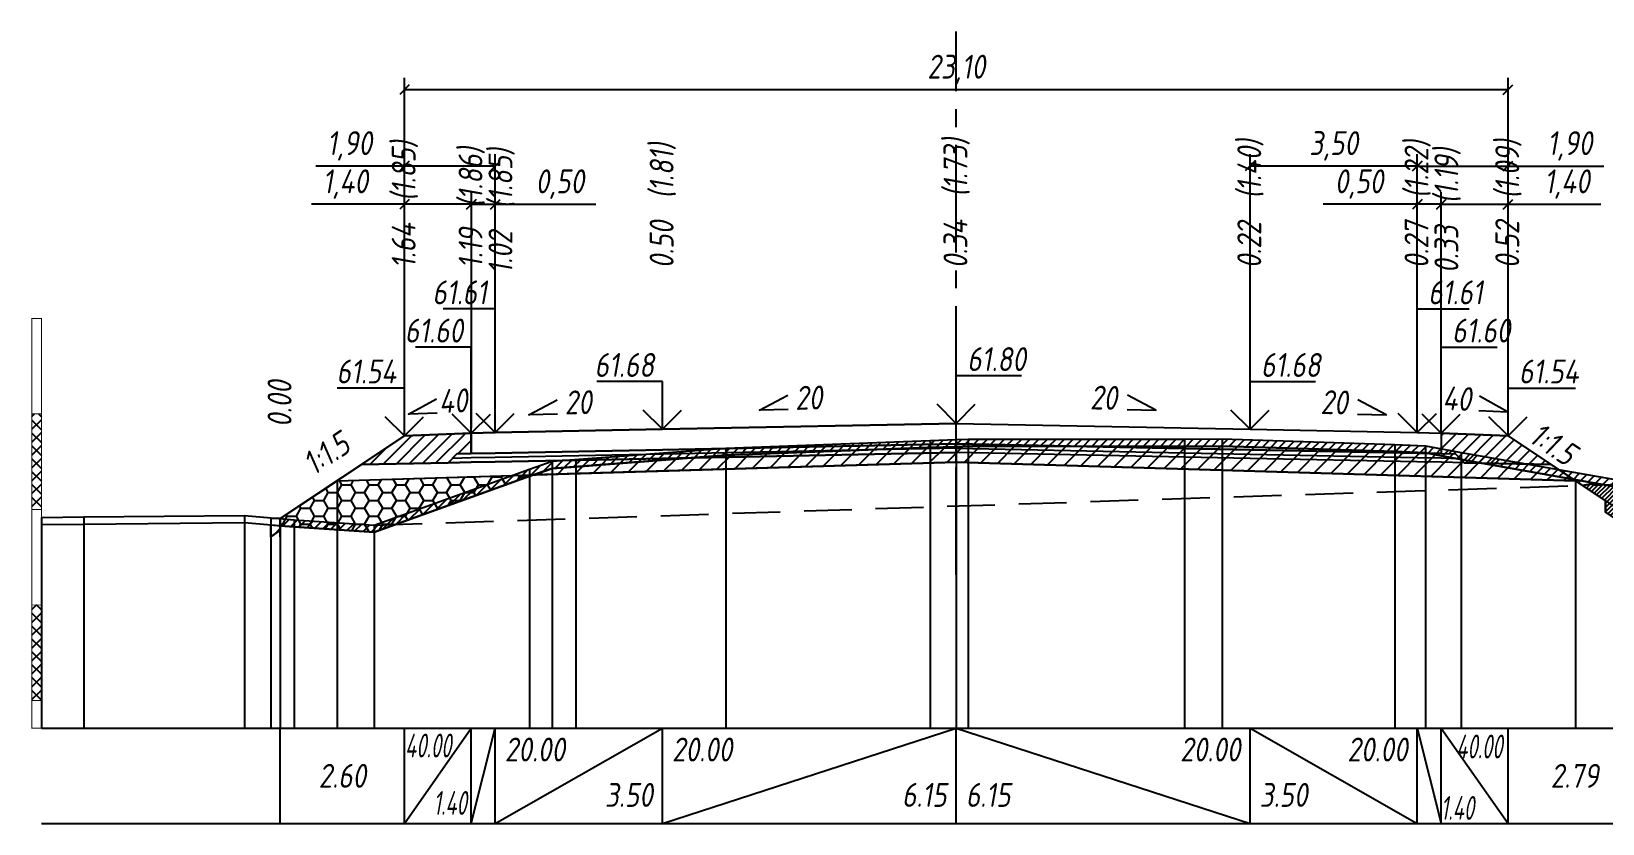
# Model space of a CAD drawing. Extents: x -717 to 1451, y -133302 to 233.
# Drawn here: x 78.9 to 243.4, y -2426 to -2343.1 of the extents above; entities that cross this region are included whole.
import ezdxf
from ezdxf.enums import TextEntityAlignment as Align

# ---------------------------------------------------------------- set-up
doc = ezdxf.new("R2010")
doc.units = 0
doc.linetypes.add('осевая2', pattern=[1.125, 0.75, -0.125, 0.125, -0.125])
doc.linetypes.add('штриховая', pattern=[0.75, 0.5, -0.25])
for name, color, linetype in [('Интерполированный поперечник', 2, 'Continuous'), ('Код_514', 1, 'Continuous'), ('Контур_0', 7, 'Continuous'), ('Контур_2521', 7, 'Continuous'), ('Контур_2564', 7, 'Continuous'), ('Контур_2660', 7, 'Continuous'), ('Контур_2665', 7, 'Continuous'), ('Контур_400', 7, 'Continuous'), ('Контур_508', 7, 'Continuous'), ('Контур_512', 7, 'Continuous'), ('Контур_513', 7, 'Continuous'), ('Контур_818', 7, 'Continuous'), ('Красный поперечник', 1, 'Continuous'), ('Линейка абсолютных высот', 7, 'Continuous'), ('Объём_2501', 7, 'Continuous'), ('Объём_2564', 7, 'Continuous'), ('Объём_2650', 7, 'Continuous'), ('Объём_2660', 7, 'Continuous'), ('Объём_2661', 7, 'Continuous'), ('Объём_2663', 7, 'Continuous'), ('Объём_2665', 7, 'Continuous'), ('Объём_2666', 7, 'Continuous'), ('Ось', 1, 'осевая2'), ('Откосы', 7, 'Continuous'), ('Отметки покрытия', 7, 'Continuous'), ('Рабочие отметки', 7, 'Continuous'), ('Рабочие отметки доп.', 7, 'Continuous'), ('Таблица', 7, 'Continuous'), ('Уклоны проезжей части', 7, 'Continuous'), ('Черный поперечник', 3, 'Continuous')]:
    doc.layers.add(name, color=color, linetype=linetype)
for name, color, linetype, true_color in [('Контур_2540', 2, 'Continuous', 0xffff00), ('Контур_2560', 2, 'Continuous', 0xffff00), ('Контур_2561', 7, 'Continuous', 0xff8040), ('Контур_2562', 3, 'Continuous', 0x00ff00), ('Контур_2563', 7, 'Continuous', 0xff8000), ('Контур_2570', 7, 'Continuous', 0x80ff00), ('Контур_2583', 3, 'Continuous', 0x00ff00), ('Контур_2736', 4, 'Continuous', 0x00ffff), ('Контур_2737', 4, 'Continuous', 0x00ffff), ('Контур_2738', 4, 'Continuous', 0x00ffff), ('Контур_2739', 4, 'Continuous', 0x00ffff), ('Контур_2741', 4, 'Continuous', 0x00ffff), ('Контур_2742', 4, 'Continuous', 0x00ffff), ('Контур_2743', 4, 'Continuous', 0x00ffff), ('Контур_2744', 7, 'Continuous', 0xa4ffff), ('Контур_2745', 7, 'Continuous', 0xa4ffff), ('Контур_2747', 4, 'Continuous', 0x00ffff), ('Контур_2748', 4, 'Continuous', 0x00ffff), ('Контур_2749', 4, 'Continuous', 0x00ffff), ('Контур_2750', 4, 'Continuous', 0x00ffff), ('Контур_2751', 4, 'Continuous', 0x00ffff), ('Контур_2752', 4, 'Continuous', 0x00ffff), ('Контур_402', 7, 'Continuous', 0xff6464), ('Контур_703', 4, 'Continuous', 0x00ffff), ('Контур_705', 4, 'Continuous', 0x00ffff), ('Контур_707', 4, 'Continuous', 0x00ffff), ('Контур_720', 131, 'Continuous', 0xaaffff), ('Объём_2500', 7, 'Continuous', 0xc0c0c0), ('Объём_2520', 7, 'Continuous', 0x80ffff), ('Объём_2540', 2, 'Continuous', 0xffff00), ('Объём_2560', 2, 'Continuous', 0xffff00), ('Объём_2561', 7, 'Continuous', 0xff8040), ('Объём_2562', 3, 'Continuous', 0x00ff00), ('Объём_2563', 7, 'Continuous', 0xff8000), ('Объём_2570', 7, 'Continuous', 0x80ff00), ('Объём_2580', 3, 'Continuous', 0x00ff00), ('Объём_2583', 3, 'Continuous', 0x00ff00), ('Объём_2593', 3, 'Continuous', 0x00ff00), ('Объём_2597', 3, 'Continuous', 0x00ff00), ('Объём_2600', 7, 'Continuous', 0x808000), ('Объём_2620', 2, 'Continuous', 0xffff00)]:
    doc.layers.add(name, color=color, linetype=linetype, true_color=true_color)
doc.styles.get("Standard").update_dxf_attribs({"font": 'txt', "height": 2.5})
doc.styles.add('М', font='romand.shx', dxfattribs={"width": 0.8, "oblique": 10, "height": 2.5})
doc.dimstyles.new('ISO-25', dxfattribs={"dimtxt": 2.5, "dimasz": 2.5, "dimexe": 1.25, "dimexo": 0.625, "dimtad": 1, "dimtxsty": 'Standard', "dimcen": 2.5, "dimadec": 0, "dimazin": 0, "dimtfac": 1, "dimtmove": 0, "dimatfit": 3, "dimfxl": 1, "dimarcsym": 0})

# ---------------------------------------------------------------- blocks, each defined once
blk = doc.blocks.new('_Oblique')
at = {"color": 0, "linetype": 'ByBlock', "lineweight": -2}
blk.add_line((-0.5, -0.5), (0.5, 0.5), dxfattribs=at)
blk = doc.blocks.new('*D48')
at = {"color": 0, "lineweight": -2, "transparency": 16777216}
for p, q in [((226.49, -2384.57), (226.49, -2359.93)), ((226.49, -2361.18), (233.49, -2361.18)), ((233.49, -2384.85), (233.49, -2359.93)), ((233.49, -2361.18), (243.21, -2361.18))]:
    blk.add_line(p, q, dxfattribs=at)
at = {"layer": 'Defpoints', "color": 0, "transparency": 16777216}
for p in [(233.49, -2361.18), (226.49, -2385.19), (233.49, -2385.47)]:
    blk.add_point(p, dxfattribs=at)
at = {"color": 0, "lineweight": -2, "transparency": 16777216, "rotation": 180}
blk.add_blockref('_Oblique', (226.49, -2361.18), dxfattribs=at)
at = {"color": 0, "lineweight": -2, "transparency": 16777216}
blk.add_blockref('_Oblique', (233.49, -2361.18), dxfattribs=at)
at = {"color": 0, "transparency": 16777216, "insert": (239.67, -2359.07), "char_height": 2.5, "width": 8.75, "attachment_point": 5, "style": 'М'}
blk.add_mtext('1,40', dxfattribs=at)
blk = doc.blocks.new('*D49')
at = {"color": 0, "lineweight": -2, "transparency": 16777216}
for p, q in [((117.99, -2361.18), (108.27, -2361.18)), ((117.99, -2384.85), (117.99, -2359.93)), ((124.99, -2361.18), (117.99, -2361.18)), ((124.99, -2384.57), (124.99, -2359.93))]:
    blk.add_line(p, q, dxfattribs=at)
at = {"layer": 'Defpoints', "color": 0, "transparency": 16777216}
for p in [(124.99, -2361.18), (117.99, -2385.47), (124.99, -2385.19)]:
    blk.add_point(p, dxfattribs=at)
at = {"color": 0, "lineweight": -2, "transparency": 16777216, "rotation": 180}
blk.add_blockref('_Oblique', (117.99, -2361.18), dxfattribs=at)
at = {"color": 0, "lineweight": -2, "transparency": 16777216}
blk.add_blockref('_Oblique', (124.99, -2361.18), dxfattribs=at)
at = {"color": 0, "transparency": 16777216, "insert": (111.81, -2359.07), "char_height": 2.5, "width": 8.75, "attachment_point": 5, "style": 'М'}
blk.add_mtext('1,40', dxfattribs=at)
blk = doc.blocks.new('*D50')
at = {"color": 0, "lineweight": -2, "transparency": 16777216}
for p, q in [((223.99, -2361.18), (214.14, -2361.18)), ((223.99, -2384.52), (223.99, -2359.93)), ((226.49, -2361.18), (223.99, -2361.18)), ((226.49, -2384.57), (226.49, -2359.93))]:
    blk.add_line(p, q, dxfattribs=at)
at = {"layer": 'Defpoints', "color": 0, "transparency": 16777216}
for p in [(226.49, -2361.18), (223.99, -2385.14), (226.49, -2385.19)]:
    blk.add_point(p, dxfattribs=at)
at = {"color": 0, "lineweight": -2, "transparency": 16777216, "rotation": 180}
blk.add_blockref('_Oblique', (223.99, -2361.18), dxfattribs=at)
at = {"color": 0, "lineweight": -2, "transparency": 16777216}
blk.add_blockref('_Oblique', (226.49, -2361.18), dxfattribs=at)
at = {"color": 0, "transparency": 16777216, "insert": (217.9, -2359.07), "char_height": 2.5, "width": 9.1667, "attachment_point": 5, "style": 'М'}
blk.add_mtext('0,50', dxfattribs=at)
blk = doc.blocks.new('*D51')
at = {"color": 0, "lineweight": -2, "transparency": 16777216}
for p, q in [((124.99, -2384.57), (124.99, -2359.93)), ((124.99, -2361.18), (127.49, -2361.18)), ((127.49, -2384.52), (127.49, -2359.93)), ((127.49, -2361.18), (138.02, -2361.18))]:
    blk.add_line(p, q, dxfattribs=at)
at = {"layer": 'Defpoints', "color": 0, "transparency": 16777216}
for p in [(127.49, -2361.18), (124.99, -2385.19), (127.49, -2385.14)]:
    blk.add_point(p, dxfattribs=at)
at = {"color": 0, "lineweight": -2, "transparency": 16777216, "rotation": 180}
blk.add_blockref('_Oblique', (124.99, -2361.18), dxfattribs=at)
at = {"color": 0, "lineweight": -2, "transparency": 16777216}
blk.add_blockref('_Oblique', (127.49, -2361.18), dxfattribs=at)
at = {"color": 0, "transparency": 16777216, "insert": (134.26, -2359.07), "char_height": 2.5, "width": 9.1667, "attachment_point": 5, "style": 'М'}
blk.add_mtext('0,50', dxfattribs=at)
blk = doc.blocks.new('*D52')
at = {"color": 0, "lineweight": -2, "transparency": 16777216}
for p, q in [((206.49, -2384.17), (206.49, -2355.93)), ((223.99, -2384.52), (223.99, -2355.93)), ((223.99, -2357.18), (206.49, -2357.18))]:
    blk.add_line(p, q, dxfattribs=at)
at = {"layer": 'Defpoints', "color": 0, "transparency": 16777216}
for p in [(206.49, -2357.18), (206.49, -2384.79), (223.99, -2385.14)]:
    blk.add_point(p, dxfattribs=at)
at = {"color": 0, "lineweight": -2, "transparency": 16777216, "rotation": 180}
blk.add_blockref('_Oblique', (206.49, -2357.18), dxfattribs=at)
at = {"color": 0, "lineweight": -2, "transparency": 16777216}
blk.add_blockref('_Oblique', (223.99, -2357.18), dxfattribs=at)
at = {"color": 0, "transparency": 16777216, "insert": (215.24, -2355.07), "char_height": 2.5, "width": 9.5833, "attachment_point": 5, "style": 'М'}
blk.add_mtext('3,50', dxfattribs=at)
blk = doc.blocks.new('*D53')
at = {"color": 0, "lineweight": -2, "transparency": 16777216}
for p, q in [((223.99, -2384.52), (223.99, -2355.93)), ((233.49, -2384.85), (233.49, -2355.93)), ((223.99, -2357.18), (233.49, -2357.18)), ((233.49, -2357.18), (243.5, -2357.18))]:
    blk.add_line(p, q, dxfattribs=at)
at = {"layer": 'Defpoints', "color": 0, "transparency": 16777216}
for p in [(223.99, -2357.18), (223.99, -2385.14), (233.49, -2385.47)]:
    blk.add_point(p, dxfattribs=at)
at = {"color": 0, "lineweight": -2, "transparency": 16777216, "rotation": 180}
blk.add_blockref('_Oblique', (223.99, -2357.18), dxfattribs=at)
at = {"color": 0, "lineweight": -2, "transparency": 16777216}
blk.add_blockref('_Oblique', (233.49, -2357.18), dxfattribs=at)
at = {"color": 0, "transparency": 16777216, "insert": (239.96, -2355.07), "char_height": 2.5, "width": 8.75, "attachment_point": 5, "style": 'М'}
blk.add_mtext('1,90', dxfattribs=at)
blk = doc.blocks.new('*D54')
at = {"color": 0, "lineweight": -2, "transparency": 16777216}
for p, q in [((117.99, -2384.85), (117.99, -2355.93)), ((127.49, -2384.52), (127.49, -2355.93)), ((117.99, -2357.18), (108.71, -2357.18)), ((127.49, -2357.18), (117.99, -2357.18))]:
    blk.add_line(p, q, dxfattribs=at)
at = {"layer": 'Defpoints', "color": 0, "transparency": 16777216}
for p in [(127.49, -2357.18), (117.99, -2385.47), (127.49, -2385.14)]:
    blk.add_point(p, dxfattribs=at)
at = {"color": 0, "lineweight": -2, "transparency": 16777216, "rotation": 180}
blk.add_blockref('_Oblique', (117.99, -2357.18), dxfattribs=at)
at = {"color": 0, "lineweight": -2, "transparency": 16777216}
blk.add_blockref('_Oblique', (127.49, -2357.18), dxfattribs=at)
at = {"color": 0, "transparency": 16777216, "insert": (112.25, -2355.07), "char_height": 2.5, "width": 8.75, "attachment_point": 5, "style": 'М'}
blk.add_mtext('1,90', dxfattribs=at)
blk = doc.blocks.new('*D55')
at = {"color": 0, "lineweight": -2, "transparency": 16777216}
for p, q in [((117.99, -2384.85), (117.99, -2347.93)), ((233.49, -2384.85), (233.49, -2347.93)), ((117.99, -2349.18), (233.49, -2349.18))]:
    blk.add_line(p, q, dxfattribs=at)
at = {"layer": 'Defpoints', "color": 0, "transparency": 16777216}
for p in [(233.49, -2349.18), (117.99, -2385.47), (233.49, -2385.47)]:
    blk.add_point(p, dxfattribs=at)
at = {"color": 0, "lineweight": -2, "transparency": 16777216, "rotation": 180}
blk.add_blockref('_Oblique', (117.99, -2349.18), dxfattribs=at)
at = {"color": 0, "lineweight": -2, "transparency": 16777216}
blk.add_blockref('_Oblique', (233.49, -2349.18), dxfattribs=at)
at = {"color": 0, "transparency": 16777216, "insert": (175.74, -2347.07), "char_height": 2.5, "width": 11.25, "attachment_point": 5, "style": 'М'}
blk.add_mtext('23,10', dxfattribs=at)

msp = doc.modelspace()

# ---------------------------------------------------------------- hatches: boundary and pattern name
at = {"layer": 'Линейка абсолютных высот'}
h = msp.add_hatch(dxfattribs=at)
h.set_pattern_fill('ANSI37', scale=0.3, style=0)
h.paths.add_polyline_path([(80, -2393.121), (80, -2383.121), (79, -2383.121), (79, -2393.121)])
h = msp.add_hatch(dxfattribs=at)
h.set_pattern_fill('ANSI37', scale=0.3, style=0)
h.paths.add_polyline_path([(80, -2413.121), (80, -2403.121), (79, -2403.121), (79, -2413.121)])
at = {"layer": 'Объём_2563'}
h = msp.add_hatch(dxfattribs=at)
h.set_pattern_fill('ANSI31', color=256, scale=0.3)
h.paths.add_polyline_path([(123.485, -2387.312), (124.985, -2387.282), (124.985, -2385.132), (117.985, -2385.412), (113.485, -2388.412), (122.567, -2388.231)])
h = msp.add_hatch(dxfattribs=at)
h.set_pattern_fill('ANSI31', color=256, scale=0.3)
h.paths.add_polyline_path([(227.985, -2387.312), (228.904, -2388.231), (237.985, -2388.412), (233.485, -2385.412), (226.485, -2385.132), (226.485, -2387.282)])
at = {"layer": 'Объём_2570'}
h = msp.add_hatch(dxfattribs=at)
h.set_pattern_fill('ANSI31', color=256, scale=0.2)
h.paths.add_polyline_path([(175.735, -2386.553), (172.993, -2386.65), (151.639, -2387.455), (133.454, -2388.826), (131.086, -2389.645), (114.83, -2395.507), (106.449, -2394.943), (105, -2394.819), (105, -2394.069), (106.449, -2394.193), (114.83, -2394.757), (131.086, -2388.895), (133.454, -2388.076), (151.639, -2386.705), (172.993, -2385.9), (175.735, -2385.803)])
h = msp.add_hatch(dxfattribs=at)
h.set_pattern_fill('ANSI31', color=256, scale=0.2)
h.paths.add_polyline_path([(259.925, -2388.473), (247.114, -2391.164), (228.581, -2387.9), (224.837, -2387.199), (221.63, -2387.073), (203.568, -2386.482), (199.625, -2386.521), (176.986, -2386.509), (175.735, -2386.553), (175.735, -2385.803), (176.986, -2385.759), (199.625, -2385.771), (203.568, -2385.732), (221.63, -2386.323), (224.837, -2386.449), (228.581, -2387.15), (247.114, -2390.414), (259.925, -2387.723)])
at = {"layer": 'Объём_2600'}
h = msp.add_hatch(dxfattribs=at)
h.set_pattern_fill('ANSI31', color=6, scale=0.4)
h.paths.add_polyline_path([(175.735, -2388.167), (131.524, -2389.494), (133.454, -2388.826), (151.639, -2387.455), (172.993, -2386.65), (175.735, -2386.553)])
h = msp.add_hatch(dxfattribs=at)
h.set_pattern_fill('ANSI31', color=6, scale=0.4)
h.paths.add_polyline_path([(242.47, -2390.421), (241.275, -2390.606), (240.534, -2390.111), (175.735, -2388.167), (175.735, -2386.553), (176.986, -2386.509), (199.625, -2386.521), (203.568, -2386.482), (221.63, -2387.073), (224.837, -2387.199), (228.581, -2387.9), (242.697, -2390.386)])
h = msp.add_hatch(dxfattribs=at)
h.set_pattern_fill('HONEY', color=5, scale=0.3)
h.paths.add_polyline_path([(131.086, -2389.645), (114.83, -2395.507), (106.449, -2394.943), (105, -2394.819), (105, -2394.069), (110.937, -2390.111), (131.524, -2389.494)])
h = msp.add_hatch(dxfattribs=at)
h.set_pattern_fill('ANSI31', color=6, scale=0.4)
h.paths.add_polyline_path([(104, -2394.734), (105, -2394.819), (105, -2395.302), (104, -2396)])
at = {"layer": 'Объём_2620'}
h = msp.add_hatch(dxfattribs=at)
h.set_pattern_fill('ANSI31', color=2, scale=0.1)
h.paths.add_polyline_path([(249.741, -2395.714), (247.135, -2395.714), (243.688, -2393.416), (243.688, -2392.214), (241.275, -2390.606), (242.697, -2390.386), (247.114, -2391.164), (258.282, -2388.818), (253.188, -2392.214), (253.188, -2393.416)])

# ---------------------------------------------------------------- linework, layer by layer
at = {"layer": 'Интерполированный поперечник', "linetype": 'штриховая', "ltscale": 10, "flags": 128}
msp.add_lwpolyline([(114.83, -2394.757), (247.114, -2390.414)], dxfattribs=at)
at = {"layer": 'Код_514'}
for p, q in [((105, -2426), (105, -2416)), ((117.985, -2426), (117.985, -2416)), ((117.985, -2426), (124.985, -2416)), ((124.985, -2426), (124.985, -2416)), ((124.985, -2426), (127.485, -2416)), ((127.485, -2426), (127.485, -2416)), ((127.485, -2426), (144.985, -2416)), ((144.985, -2426), (144.985, -2416)), ((144.985, -2426), (175.735, -2416)), ((175.735, -2426), (175.735, -2416)), ((175.735, -2416), (206.485, -2426)), ((206.485, -2426), (206.485, -2416)), ((206.485, -2416), (223.985, -2426)), ((223.985, -2426), (223.985, -2416)), ((223.985, -2416), (226.485, -2426)), ((226.485, -2426), (226.485, -2416)), ((226.485, -2416), (233.485, -2426)), ((233.485, -2426), (233.485, -2416))]:
    msp.add_line(p, q, dxfattribs=at)
at = {"layer": 'Контур_0', "flags": 128}
for points in [[(175.735, -2384.117), (144.985, -2384.732), (127.485, -2385.082), (127.485, -2385.082), (127.485, -2385.082), (127.485, -2385.082), (127.485, -2385.082), (124.985, -2385.132), (124.985, -2387.282), (127.485, -2387.232), (127.485, -2387.232), (127.485, -2387.232), (127.485, -2387.232), (127.485, -2387.232), (127.485, -2387.232), (144.985, -2386.882), (175.735, -2386.267), (175.735, -2384.117)], [(175.735, -2384.117), (206.485, -2384.732), (223.985, -2385.082), (223.985, -2385.082), (223.985, -2385.082), (223.985, -2385.082), (223.985, -2385.082), (223.985, -2385.082), (226.485, -2385.132), (226.485, -2387.282), (223.985, -2387.232), (223.985, -2387.232), (223.985, -2387.232), (223.985, -2387.232), (223.985, -2387.232), (223.985, -2387.232), (206.485, -2386.882), (175.735, -2386.267), (175.735, -2384.117)], [(117.985, -2385.412), (105, -2394.069), (105, -2394.069), (105, -2394.069), (105, -2394.069), (105, -2394.069), (105, -2394.069), (105, -2394.069), (105, -2394.069), (105, -2394.069), (105, -2394.069), (105, -2394.069), (105, -2394.069), (105, -2394.069), (105, -2394.069), (105, -2396)], [(117.985, -2385.412), (105, -2394.069), (105, -2394.069), (105, -2394.069), (105, -2394.069), (105, -2394.069), (105, -2394.069), (105, -2394.069), (105, -2394.069), (105, -2394.069), (105, -2394.069), (105, -2394.069), (105, -2394.069), (105, -2394.069), (105, -2394.069), (105, -2396), (105, -2396), (105, -2394.069), (105, -2394.069), (105, -2394.069), (105, -2394.069), (105, -2394.069), (105, -2394.069), (105, -2394.069), (105, -2394.069), (105, -2394.069), (105, -2394.069), (105, -2394.069), (105, -2394.069), (105, -2394.069)], [(117.985, -2385.412), (117.985, -2385.412)], [(233.485, -2385.412), (233.485, -2385.412)], [(233.485, -2385.412), (241.275, -2390.606), (241.275, -2390.606), (241.275, -2390.606), (241.275, -2390.606), (241.275, -2390.606), (241.275, -2390.606), (241.275, -2390.606), (241.275, -2390.606), (241.275, -2390.606), (241.275, -2390.606), (241.275, -2390.606), (241.275, -2390.606), (241.275, -2390.606), (241.275, -2390.606), (247.438, -2394.714)], [(233.485, -2385.412), (241.275, -2390.606), (241.275, -2390.606), (241.275, -2390.606), (241.275, -2390.606), (241.275, -2390.606), (241.275, -2390.606), (241.275, -2390.606), (241.275, -2390.606), (241.275, -2390.606), (241.275, -2390.606), (241.275, -2390.606), (241.275, -2390.606), (241.275, -2390.606), (241.275, -2390.606), (247.438, -2394.714)], [(113.485, -2388.412), (122.567, -2388.231), (123.485, -2387.312), (124.985, -2387.282)], [(175.735, -2386.267), (144.985, -2386.882), (127.485, -2387.232), (127.485, -2387.232), (127.485, -2387.232), (127.485, -2387.232), (127.485, -2387.232), (127.485, -2387.232), (124.985, -2387.282), (123.485, -2387.312), (122.567, -2388.231), (124.985, -2388.182), (127.485, -2388.132), (127.485, -2388.132), (127.485, -2388.132), (127.485, -2388.132), (127.485, -2388.132), (127.485, -2388.132), (144.985, -2387.782), (175.735, -2387.167), (175.735, -2386.267)], [(175.735, -2386.267), (206.485, -2386.882), (223.985, -2387.232), (223.985, -2387.232), (223.985, -2387.232), (223.985, -2387.232), (223.985, -2387.232), (223.985, -2387.232), (226.485, -2387.282), (227.985, -2387.312), (228.904, -2388.231), (226.485, -2388.182), (223.985, -2388.132), (223.985, -2388.132), (223.985, -2388.132), (223.985, -2388.132), (223.985, -2388.132), (223.985, -2388.132), (206.485, -2387.782), (175.735, -2387.167), (175.735, -2386.267)], [(226.485, -2387.282), (227.985, -2387.312), (228.904, -2388.231), (237.985, -2388.412)]]:
    msp.add_lwpolyline(points, dxfattribs=at)
at = {"layer": 'Контур_2521', "color": 250, "flags": 128}
for points in [[(175.735, -2386.717), (144.985, -2387.332), (127.485, -2387.682), (127.485, -2387.682), (127.485, -2387.682), (127.485, -2387.682), (127.485, -2387.682), (127.485, -2387.682), (124.985, -2387.732), (123.026, -2387.772)], [(175.735, -2386.717), (206.485, -2387.332), (223.985, -2387.682), (223.985, -2387.682), (223.985, -2387.682), (223.985, -2387.682), (223.985, -2387.682), (223.985, -2387.682), (226.485, -2387.732), (228.445, -2387.772)]]:
    msp.add_lwpolyline(points, dxfattribs=at)
at = {"layer": 'Контур_2540', "flags": 128}
for points in [[(144.985, -2387.782), (127.485, -2388.132), (124.985, -2388.182), (122.567, -2388.231), (113.485, -2388.412), (110.937, -2390.111), (175.735, -2388.167), (175.735, -2387.167), (144.985, -2387.782)], [(175.735, -2388.167), (240.534, -2390.111), (237.985, -2388.412), (228.904, -2388.231), (226.485, -2388.182), (223.985, -2388.132), (206.485, -2387.782), (175.735, -2387.167), (175.735, -2388.167)]]:
    msp.add_lwpolyline(points, dxfattribs=at)
at = {"layer": 'Контур_2560', "flags": 128}
for points in [[(117.985, -2385.412), (117.985, -2385.412), (117.985, -2385.412), (124.985, -2385.132)], [(226.485, -2385.132), (233.485, -2385.412), (233.485, -2385.412), (233.485, -2385.412)]]:
    msp.add_lwpolyline(points, dxfattribs=at)
at = {"layer": 'Контур_2561', "flags": 128}
for points in [[(124.985, -2385.132), (124.985, -2385.132), (117.985, -2385.412), (117.985, -2385.412), (124.985, -2385.132)], [(226.485, -2385.132), (226.485, -2385.132), (233.485, -2385.412), (233.485, -2385.412), (226.485, -2385.132)]]:
    msp.add_lwpolyline(points, dxfattribs=at)
at = {"layer": 'Контур_2562', "flags": 128}
for points in [[(117.985, -2385.412), (117.985, -2385.412), (117.985, -2385.412), (117.985, -2385.412), (117.985, -2385.412)], [(233.485, -2385.412), (233.485, -2385.412), (233.485, -2385.412), (233.485, -2385.412), (233.485, -2385.412)]]:
    msp.add_lwpolyline(points, dxfattribs=at)
at = {"layer": 'Контур_2563', "flags": 128}
for points in [[(123.485, -2387.312), (124.985, -2387.282), (124.985, -2385.132), (117.985, -2385.412), (113.485, -2388.412), (122.567, -2388.231), (123.485, -2387.312)], [(227.985, -2387.312), (228.904, -2388.231), (237.985, -2388.412), (233.485, -2385.412), (226.485, -2385.132), (226.485, -2387.282), (227.985, -2387.312)]]:
    msp.add_lwpolyline(points, dxfattribs=at)
at = {"layer": 'Контур_2564', "flags": 128}
for points in [[(117.985, -2385.412), (124.985, -2385.132)], [(226.485, -2385.132), (233.485, -2385.412)]]:
    msp.add_lwpolyline(points, dxfattribs=at)
at = {"layer": 'Контур_2570', "flags": 128}
msp.add_lwpolyline([(80, -2394.7), (84.441, -2394.661), (101.243, -2394.497), (106.449, -2394.943), (114.83, -2395.507), (131.086, -2389.645), (133.454, -2388.826), (135.916, -2388.645), (151.639, -2387.455), (172.993, -2386.65), (175.735, -2386.553), (176.986, -2386.509), (199.625, -2386.521), (203.568, -2386.482), (221.63, -2387.073), (224.837, -2387.199), (228.581, -2387.9), (247.114, -2391.164), (271.785, -2385.982), (284.097, -2383.342), (284.925, -2383.284)], dxfattribs=at)
at = {"layer": 'Контур_2583', "flags": 128}
msp.add_lwpolyline([(104, -2396), (105, -2395.302), (105, -2394.069), (104, -2394.069), (104, -2396)], dxfattribs=at)
at = {"layer": 'Контур_2660', "flags": 128}
for points in [[(110.937, -2390.111), (175.735, -2388.167)], [(175.735, -2388.167), (240.534, -2390.111)]]:
    msp.add_lwpolyline(points, dxfattribs=at)
at = {"layer": 'Контур_2665', "flags": 128}
for points in [[(117.985, -2385.412), (117.985, -2385.412)], [(233.485, -2385.412), (233.485, -2385.412)]]:
    msp.add_lwpolyline(points, dxfattribs=at)
at = {"layer": 'Контур_2736', "flags": 128}
for points in [[(117.985, -2385.412), (105, -2394.069)], [(233.485, -2385.412), (241.275, -2390.606)], [(241.275, -2390.606), (247.438, -2394.714)]]:
    msp.add_lwpolyline(points, dxfattribs=at)
at = {"layer": 'Контур_2737', "flags": 128}
for points in [[(241.275, -2390.606), (241.275, -2390.606)], [(105, -2394.069), (105, -2394.069)]]:
    msp.add_lwpolyline(points, dxfattribs=at)
at = {"layer": 'Контур_2738', "flags": 128}
for points in [[(241.275, -2390.606), (241.275, -2390.606)], [(105, -2394.069), (105, -2394.069)]]:
    msp.add_lwpolyline(points, dxfattribs=at)
at = {"layer": 'Контур_2739', "flags": 128}
for points in [[(241.275, -2390.606), (241.275, -2390.606)], [(105, -2394.069), (105, -2394.069)]]:
    msp.add_lwpolyline(points, dxfattribs=at)
at = {"layer": 'Контур_2741', "flags": 128}
msp.add_lwpolyline([(105, -2394.069), (105, -2394.069)], dxfattribs=at)
at = {"layer": 'Контур_2742', "flags": 128}
msp.add_lwpolyline([(105, -2394.069), (105, -2394.069)], dxfattribs=at)
at = {"layer": 'Контур_2743', "flags": 128}
msp.add_lwpolyline([(105, -2394.069), (105, -2394.069)], dxfattribs=at)
at = {"layer": 'Контур_2744', "flags": 128}
msp.add_lwpolyline([(105, -2394.069), (105, -2394.069)], dxfattribs=at)
msp.add_lwpolyline([(105, -2394.069), (105, -2394.069)], dxfattribs=at)
msp.add_lwpolyline([(105, -2394.069), (105, -2394.069)], dxfattribs=at)
msp.add_lwpolyline([(105, -2394.069), (105, -2394.069)], dxfattribs=at)
msp.add_lwpolyline([(105, -2394.069), (105, -2394.069)], dxfattribs=at)
msp.add_lwpolyline([(105, -2394.069), (105, -2394.069)], dxfattribs=at)
at = {"layer": 'Контур_2745', "flags": 128}
for points in [[(241.275, -2390.606), (241.275, -2390.606)], [(241.275, -2390.606), (241.275, -2390.606)], [(241.275, -2390.606), (241.275, -2390.606)], [(241.275, -2390.606), (241.275, -2390.606)], [(241.275, -2390.606), (241.275, -2390.606)], [(241.275, -2390.606), (241.275, -2390.606)], [(105, -2394.069), (105, -2394.069)], [(105, -2394.069), (105, -2394.069)], [(105, -2394.069), (105, -2394.069)], [(105, -2394.069), (105, -2394.069)], [(105, -2394.069), (105, -2394.069)], [(105, -2394.069), (105, -2394.069)]]:
    msp.add_lwpolyline(points, dxfattribs=at)
at = {"layer": 'Контур_2747', "flags": 128}
for points in [[(241.275, -2390.606), (241.275, -2390.606)], [(105, -2394.069), (105, -2394.069)]]:
    msp.add_lwpolyline(points, dxfattribs=at)
at = {"layer": 'Контур_2748', "flags": 128}
for points in [[(241.275, -2390.606), (241.275, -2390.606)], [(105, -2394.069), (105, -2394.069)]]:
    msp.add_lwpolyline(points, dxfattribs=at)
at = {"layer": 'Контур_2749', "flags": 128}
for points in [[(241.275, -2390.606), (241.275, -2390.606)], [(105, -2394.069), (105, -2394.069)]]:
    msp.add_lwpolyline(points, dxfattribs=at)
at = {"layer": 'Контур_2750', "flags": 128}
msp.add_lwpolyline([(105, -2394.069), (105, -2394.069)], dxfattribs=at)
at = {"layer": 'Контур_2751', "flags": 128}
msp.add_lwpolyline([(105, -2394.069), (105, -2394.069)], dxfattribs=at)
at = {"layer": 'Контур_2752', "flags": 128}
msp.add_lwpolyline([(105, -2394.069), (105, -2394.069)], dxfattribs=at)
at = {"layer": 'Контур_400', "flags": 128}
for points in [[(124.985, -2385.132), (127.485, -2385.082), (127.485, -2385.082), (127.485, -2385.082), (127.485, -2385.082), (127.485, -2385.082), (127.485, -2385.082), (144.985, -2384.732), (175.735, -2384.117)], [(175.735, -2384.117), (206.485, -2384.732), (223.985, -2385.082), (223.985, -2385.082), (223.985, -2385.082), (223.985, -2385.082), (223.985, -2385.082), (223.985, -2385.082), (226.485, -2385.132)]]:
    msp.add_lwpolyline(points, dxfattribs=at)
at = {"layer": 'Контур_402', "flags": 128}
msp.add_lwpolyline([(110.937, -2390.111), (175.735, -2388.167), (240.534, -2390.111)], dxfattribs=at)
at = {"layer": 'Контур_508', "flags": 128}
msp.add_lwpolyline([(104, -2396), (105, -2395.302), (105, -2394.069), (110.937, -2390.111), (175.735, -2388.167), (240.534, -2390.111), (243.688, -2392.214), (243.688, -2393.416), (247.135, -2395.714), (247.438, -2395.714), (249.438, -2395.714), (249.741, -2395.714), (253.188, -2393.416), (253.188, -2392.214), (259.925, -2387.723)], dxfattribs=at)
at = {"layer": 'Контур_512', "flags": 128}
msp.add_lwpolyline([(104, -2396), (105, -2395.302), (105, -2394.069), (110.937, -2390.111), (175.735, -2388.167), (240.534, -2390.111), (243.688, -2392.214), (243.688, -2393.416), (247.135, -2395.714), (247.438, -2395.714), (249.438, -2395.714), (249.741, -2395.714), (253.188, -2393.416), (253.188, -2392.214), (259.925, -2387.723)], dxfattribs=at)
at = {"layer": 'Контур_513', "flags": 128}
msp.add_lwpolyline([(104, -2396), (105, -2395.302), (105, -2394.069), (110.937, -2390.111), (175.735, -2388.167), (240.534, -2390.111), (243.688, -2392.214), (243.688, -2393.416), (247.135, -2395.714), (247.438, -2395.714), (249.438, -2395.714), (249.741, -2395.714), (253.188, -2393.416), (253.188, -2392.214), (259.925, -2387.723)], dxfattribs=at)
at = {"layer": 'Контур_703', "flags": 128}
for points in [[(117.985, -2385.412), (105, -2394.069)], [(233.485, -2385.412), (241.275, -2390.606)], [(105, -2394.069), (105, -2396)]]:
    msp.add_lwpolyline(points, dxfattribs=at)
at = {"layer": 'Контур_705', "flags": 128}
for points in [[(241.275, -2390.606), (241.275, -2390.606)], [(105, -2394.069), (105, -2394.069)]]:
    msp.add_lwpolyline(points, dxfattribs=at)
at = {"layer": 'Контур_707', "flags": 128}
msp.add_lwpolyline([(105, -2396), (105, -2394.069)], dxfattribs=at)
at = {"layer": 'Контур_720', "flags": 128}
msp.add_lwpolyline([(105, -2396), (105, -2396)], dxfattribs=at)
at = {"layer": 'Контур_818', "flags": 128}
msp.add_lwpolyline([(105, -2394.819), (106.449, -2394.943), (114.83, -2395.507), (131.086, -2389.645), (133.454, -2388.826), (135.916, -2388.645), (151.639, -2387.455), (172.993, -2386.65), (175.735, -2386.553), (176.986, -2386.509), (199.625, -2386.521), (203.568, -2386.482), (221.63, -2387.073), (224.837, -2387.199), (228.581, -2387.9), (247.114, -2391.164), (259.925, -2388.473)], dxfattribs=at)
at = {"layer": 'Красный поперечник'}
for p, q in [((144.985, -2384.732), (175.735, -2384.117)), ((175.735, -2384.117), (206.485, -2384.732)), ((105, -2394.069), (117.985, -2385.412)), ((117.985, -2385.412), (124.985, -2385.132)), ((124.985, -2385.132), (127.485, -2385.082)), ((127.485, -2385.082), (144.985, -2384.732)), ((206.485, -2384.732), (223.985, -2385.082)), ((223.985, -2385.082), (226.485, -2385.132)), ((226.485, -2385.132), (233.485, -2385.412)), ((233.485, -2385.412), (247.438, -2394.714)), ((175.735, -2388.167), (175.735, -2416)), ((110.937, -2390.111), (110.937, -2416)), ((240.534, -2390.111), (240.534, -2416)), ((105, -2394.069), (105, -2416)), ((105, -2395.302), (105, -2416)), ((104, -2396), (104, -2416))]:
    msp.add_line(p, q, dxfattribs=at)
at = {"layer": 'Линейка абсолютных высот', "color": 7, "const_width": 0.1, "flags": 128}
for points in [[(80, -2383.121), (80, -2373.121), (79, -2373.121), (79, -2383.121), (80, -2383.121)], [(80, -2393.121), (80, -2383.121), (79, -2383.121), (79, -2393.121), (80, -2393.121)], [(80, -2403.121), (80, -2393.121), (79, -2393.121), (79, -2403.121), (80, -2403.121)], [(80, -2413.121), (80, -2403.121), (79, -2403.121), (79, -2413.121), (80, -2413.121)], [(80, -2416), (80, -2413.121), (79, -2413.121), (79, -2416), (80, -2416)]]:
    msp.add_lwpolyline(points, dxfattribs=at)
at = {"layer": 'Объём_2500', "flags": 128}
for points in [[(175.735, -2384.117), (144.985, -2384.732), (127.485, -2385.082), (127.485, -2385.082), (127.485, -2385.082), (127.485, -2385.082), (127.485, -2385.082), (124.985, -2385.132), (124.985, -2387.282), (127.485, -2387.232), (127.485, -2387.232), (127.485, -2387.232), (127.485, -2387.232), (127.485, -2387.232), (127.485, -2387.232), (144.985, -2386.882), (175.735, -2386.267), (175.735, -2384.117)], [(175.735, -2384.117), (206.485, -2384.732), (223.985, -2385.082), (223.985, -2385.082), (223.985, -2385.082), (223.985, -2385.082), (223.985, -2385.082), (223.985, -2385.082), (226.485, -2385.132), (226.485, -2387.282), (223.985, -2387.232), (223.985, -2387.232), (223.985, -2387.232), (223.985, -2387.232), (223.985, -2387.232), (223.985, -2387.232), (206.485, -2386.882), (175.735, -2386.267), (175.735, -2384.117)]]:
    msp.add_lwpolyline(points, dxfattribs=at)
at = {"layer": 'Объём_2501', "flags": 128}
for points in [[(124.985, -2385.132), (127.485, -2385.082), (127.485, -2385.082), (127.485, -2385.082), (127.485, -2385.082), (127.485, -2385.082), (127.485, -2385.082), (144.985, -2384.732), (175.735, -2384.117)], [(175.735, -2384.117), (206.485, -2384.732), (223.985, -2385.082), (223.985, -2385.082), (223.985, -2385.082), (223.985, -2385.082), (223.985, -2385.082), (223.985, -2385.082), (226.485, -2385.132)]]:
    msp.add_lwpolyline(points, dxfattribs=at)
at = {"layer": 'Объём_2520', "color": 250, "flags": 128}
for points in [[(175.735, -2386.267), (144.985, -2386.882), (127.485, -2387.232), (127.485, -2387.232), (127.485, -2387.232), (127.485, -2387.232), (127.485, -2387.232), (127.485, -2387.232), (124.985, -2387.282), (123.485, -2387.312), (122.567, -2388.231), (124.985, -2388.182), (127.485, -2388.132), (127.485, -2388.132), (127.485, -2388.132), (127.485, -2388.132), (127.485, -2388.132), (127.485, -2388.132), (144.985, -2387.782), (175.735, -2387.167), (175.735, -2386.267)], [(175.735, -2386.267), (206.485, -2386.882), (223.985, -2387.232), (223.985, -2387.232), (223.985, -2387.232), (223.985, -2387.232), (223.985, -2387.232), (223.985, -2387.232), (226.485, -2387.282), (227.985, -2387.312), (228.904, -2388.231), (226.485, -2388.182), (223.985, -2388.132), (223.985, -2388.132), (223.985, -2388.132), (223.985, -2388.132), (223.985, -2388.132), (223.985, -2388.132), (206.485, -2387.782), (175.735, -2387.167), (175.735, -2386.267)]]:
    msp.add_lwpolyline(points, dxfattribs=at)
at = {"layer": 'Объём_2540', "flags": 128}
for points in [[(144.985, -2387.782), (127.485, -2388.132), (124.985, -2388.182), (122.567, -2388.231), (113.485, -2388.412), (110.937, -2390.111), (175.735, -2388.167), (175.735, -2387.167), (144.985, -2387.782)], [(175.735, -2388.167), (240.534, -2390.111), (237.985, -2388.412), (228.904, -2388.231), (226.485, -2388.182), (223.985, -2388.132), (206.485, -2387.782), (175.735, -2387.167), (175.735, -2388.167)]]:
    msp.add_lwpolyline(points, dxfattribs=at)
at = {"layer": 'Объём_2560', "flags": 128}
for points in [[(117.985, -2385.412), (117.985, -2385.412), (117.985, -2385.412), (124.985, -2385.132)], [(226.485, -2385.132), (233.485, -2385.412), (233.485, -2385.412), (233.485, -2385.412)]]:
    msp.add_lwpolyline(points, dxfattribs=at)
at = {"layer": 'Объём_2561', "flags": 128}
for points in [[(124.985, -2385.132), (124.985, -2385.132), (117.985, -2385.412), (117.985, -2385.412), (124.985, -2385.132)], [(226.485, -2385.132), (226.485, -2385.132), (233.485, -2385.412), (233.485, -2385.412), (226.485, -2385.132)]]:
    msp.add_lwpolyline(points, dxfattribs=at)
at = {"layer": 'Объём_2562', "flags": 128}
for points in [[(117.985, -2385.412), (117.985, -2385.412), (117.985, -2385.412), (117.985, -2385.412), (117.985, -2385.412)], [(233.485, -2385.412), (233.485, -2385.412), (233.485, -2385.412), (233.485, -2385.412), (233.485, -2385.412)]]:
    msp.add_lwpolyline(points, dxfattribs=at)
at = {"layer": 'Объём_2563', "color": 250, "flags": 128}
for points in [[(123.485, -2387.312), (124.985, -2387.282), (124.985, -2385.132), (117.985, -2385.412), (113.485, -2388.412), (122.567, -2388.231), (123.485, -2387.312)], [(227.985, -2387.312), (228.904, -2388.231), (237.985, -2388.412), (233.485, -2385.412), (226.485, -2385.132), (226.485, -2387.282), (227.985, -2387.312)]]:
    msp.add_lwpolyline(points, dxfattribs=at)
at = {"layer": 'Объём_2564', "flags": 128}
for points in [[(117.985, -2385.412), (124.985, -2385.132)], [(226.485, -2385.132), (233.485, -2385.412)]]:
    msp.add_lwpolyline(points, dxfattribs=at)
at = {"layer": 'Объём_2570', "flags": 128}
for points in [[(175.735, -2386.553), (172.993, -2386.65), (151.639, -2387.455), (133.454, -2388.826), (131.086, -2389.645), (114.83, -2395.507), (106.449, -2394.943), (105, -2394.819), (105, -2394.069), (106.449, -2394.193), (114.83, -2394.757), (131.086, -2388.895), (133.454, -2388.076), (151.639, -2386.705), (172.993, -2385.9), (175.735, -2385.803), (175.735, -2386.553), (175.735, -2386.553)], [(259.925, -2388.473), (247.114, -2391.164), (228.581, -2387.9), (224.837, -2387.199), (221.63, -2387.073), (203.568, -2386.482), (199.625, -2386.521), (176.986, -2386.509), (175.735, -2386.553), (175.735, -2385.803), (176.986, -2385.759), (199.625, -2385.771), (203.568, -2385.732), (221.63, -2386.323), (224.837, -2386.449), (228.581, -2387.15), (247.114, -2390.414), (259.925, -2387.723), (259.925, -2388.473), (259.925, -2388.473)]]:
    msp.add_lwpolyline(points, dxfattribs=at)
at = {"layer": 'Объём_2580', "flags": 128}
for points in [[(117.985, -2385.412), (117.985, -2385.412)], [(233.485, -2385.412), (233.485, -2385.412)]]:
    msp.add_lwpolyline(points, dxfattribs=at)
at = {"layer": 'Объём_2583', "flags": 128}
msp.add_lwpolyline([(104, -2396), (105, -2395.302), (105, -2394.069), (104, -2394.069), (104, -2396)], dxfattribs=at)
at = {"layer": 'Объём_2593', "flags": 128}
msp.add_lwpolyline([(105, -2394.069), (105, -2396), (105, -2394.069)], dxfattribs=at)
at = {"layer": 'Объём_2597', "flags": 128}
msp.add_lwpolyline([(105, -2394.069), (105, -2396), (105, -2394.069)], dxfattribs=at)
at = {"layer": 'Объём_2600', "color": 5, "flags": 128}
msp.add_lwpolyline([(131.086, -2389.645), (114.83, -2395.507), (106.449, -2394.943), (105, -2394.819), (105, -2394.069), (110.937, -2390.111), (131.524, -2389.494), (131.086, -2389.645), (131.086, -2389.645)], dxfattribs=at)
at = {"layer": 'Объём_2620', "flags": 128}
msp.add_lwpolyline([(249.741, -2395.714), (247.135, -2395.714), (243.688, -2393.416), (243.688, -2392.214), (241.275, -2390.606), (242.697, -2390.386), (247.114, -2391.164), (258.282, -2388.818), (253.188, -2392.214), (253.188, -2393.416), (249.741, -2395.714), (249.741, -2395.714)], dxfattribs=at)
at = {"layer": 'Объём_2650', "color": 6, "flags": 128}
for points in [[(175.735, -2388.167), (131.524, -2389.494), (133.454, -2388.826), (151.639, -2387.455), (172.993, -2386.65), (175.735, -2386.553), (175.735, -2388.167), (175.735, -2388.167)], [(242.47, -2390.421), (241.275, -2390.606), (240.534, -2390.111), (175.735, -2388.167), (175.735, -2386.553), (176.986, -2386.509), (199.625, -2386.521), (203.568, -2386.482), (221.63, -2387.073), (224.837, -2387.199), (228.581, -2387.9), (242.697, -2390.386), (242.47, -2390.421), (242.47, -2390.421)], [(104, -2394.734), (105, -2394.819), (105, -2395.302), (104, -2396), (104, -2394.734), (104, -2394.734)]]:
    msp.add_lwpolyline(points, dxfattribs=at)
at = {"layer": 'Объём_2660', "flags": 128}
for points in [[(110.937, -2390.111), (175.735, -2388.167)], [(175.735, -2388.167), (240.534, -2390.111)]]:
    msp.add_lwpolyline(points, dxfattribs=at)
at = {"layer": 'Объём_2661', "flags": 128}
for points in [[(117.985, -2385.412), (105, -2394.069)], [(233.485, -2385.412), (241.275, -2390.606)]]:
    msp.add_lwpolyline(points, dxfattribs=at)
at = {"layer": 'Объём_2663', "flags": 128}
for points in [[(241.275, -2390.606), (247.438, -2394.714)], [(105, -2394.069), (105, -2396), (105, -2394.069)]]:
    msp.add_lwpolyline(points, dxfattribs=at)
at = {"layer": 'Объём_2665', "flags": 128}
for points in [[(117.985, -2385.412), (117.985, -2385.412)], [(233.485, -2385.412), (233.485, -2385.412)]]:
    msp.add_lwpolyline(points, dxfattribs=at)
at = {"layer": 'Объём_2666', "flags": 128}
for points in [[(117.985, -2385.412), (105, -2394.069)], [(233.485, -2385.412), (241.275, -2390.606)]]:
    msp.add_lwpolyline(points, dxfattribs=at)
at = {"layer": 'Ось', "ltscale": 15}
msp.add_line((175.735, -2399.971), (175.735, -2343.088), dxfattribs=at)
at = {"layer": 'Откосы', "color": 1, "flags": 128}
for points in [[(121.413, -2383.033), (118.415, -2383.153), (121.353, -2381.534)], [(134.01, -2383.141), (131.01, -2383.201), (133.98, -2381.641)], [(158.135, -2382.658), (155.135, -2382.718), (158.105, -2381.158)], [(193.624, -2382.658), (196.623, -2382.718), (193.654, -2381.158)], [(217.749, -2383.141), (220.748, -2383.201), (217.779, -2381.641)], [(230.436, -2382.78), (233.433, -2382.9), (230.496, -2381.281)]]:
    msp.add_lwpolyline(points, dxfattribs=at)
at = {"layer": 'Отметки покрытия', "color": 1}
for p, q in [((127.485, -2372.132), (122.035, -2372.132)), ((127.485, -2385.082), (127.485, -2372.132)), ((223.985, -2385.082), (223.985, -2372.132)), ((223.985, -2372.132), (229.435, -2372.132)), ((124.985, -2376.132), (119.135, -2376.132)), ((124.985, -2385.132), (124.985, -2376.132)), ((226.485, -2385.132), (226.485, -2376.132)), ((226.485, -2376.132), (232.335, -2376.132)), ((175.735, -2384.117), (175.735, -2379.117)), ((175.735, -2379.117), (182.585, -2379.117)), ((117.985, -2380.412), (110.935, -2380.412)), ((117.985, -2385.412), (117.985, -2380.412)), ((144.985, -2379.732), (138.135, -2379.732)), ((144.985, -2384.732), (144.985, -2379.732)), ((206.485, -2384.732), (206.485, -2379.732)), ((206.485, -2379.732), (213.335, -2379.732)), ((233.485, -2385.412), (233.485, -2380.412)), ((233.485, -2380.412), (240.535, -2380.412)), ((175.735, -2384.117), (173.735, -2382.117)), ((175.735, -2384.117), (177.735, -2382.117)), ((117.985, -2385.412), (115.985, -2383.412)), ((117.985, -2385.412), (119.985, -2383.412)), ((124.985, -2385.132), (122.985, -2383.132)), ((124.985, -2385.132), (126.985, -2383.132)), ((127.485, -2385.082), (125.485, -2383.082)), ((127.485, -2385.082), (129.485, -2383.082)), ((144.985, -2384.732), (142.985, -2382.732)), ((144.985, -2384.732), (146.985, -2382.732)), ((206.485, -2384.732), (204.485, -2382.732)), ((206.485, -2384.732), (208.485, -2382.732)), ((223.985, -2385.082), (221.985, -2383.082)), ((223.985, -2385.082), (225.985, -2383.082)), ((226.485, -2385.132), (224.485, -2383.132)), ((226.485, -2385.132), (228.485, -2383.132)), ((233.485, -2385.412), (231.485, -2383.412)), ((233.485, -2385.412), (235.485, -2383.412))]:
    msp.add_line(p, q, dxfattribs=at)
at = {"layer": 'Таблица'}
for p, q in [((80, -2416), (284.925, -2416)), ((80, -2426), (284.925, -2426))]:
    msp.add_line(p, q, dxfattribs=at)
at = {"layer": 'Черный поперечник', "color": 7}
for p, q in [((172.993, -2385.9), (172.993, -2416)), ((175.735, -2385.803), (175.735, -2416)), ((176.986, -2385.759), (176.986, -2416)), ((199.625, -2385.771), (199.625, -2416)), ((203.568, -2385.732), (203.568, -2416)), ((151.639, -2386.705), (151.639, -2416)), ((221.63, -2386.323), (221.63, -2416)), ((224.837, -2386.449), (224.837, -2416)), ((228.581, -2387.15), (228.581, -2416)), ((131.086, -2388.895), (131.086, -2416)), ((133.454, -2388.076), (133.454, -2416)), ((135.916, -2387.895), (135.916, -2416)), ((80, -2393.95), (80, -2416)), ((84.441, -2393.911), (84.441, -2416)), ((101.243, -2393.747), (101.243, -2416)), ((106.449, -2394.193), (106.449, -2416)), ((114.83, -2394.757), (114.83, -2416))]:
    msp.add_line(p, q, dxfattribs=at)
at = {"layer": 'Черный поперечник', "flags": 128}
msp.add_lwpolyline([(80, -2393.95), (84.441, -2393.911), (101.243, -2393.747), (106.449, -2394.193), (114.83, -2394.757), (131.086, -2388.895), (133.454, -2388.076), (135.916, -2387.895), (151.639, -2386.705), (172.993, -2385.9), (175.735, -2385.803), (176.986, -2385.759), (199.625, -2385.771), (203.568, -2385.732), (221.63, -2386.323), (224.837, -2386.449), (228.581, -2387.15), (247.114, -2390.414), (271.785, -2385.232), (284.097, -2382.592), (284.925, -2382.534)], dxfattribs=at)

# ---------------------------------------------------------------- texts
at = {"layer": 'Код_514', "style": 'М', "oblique": 10}
for s, width, p in [('40.00', 0.6, (118.044, -2416.582)), ('20.00', 0.8, (128.485, -2417)), ('20.00', 0.8, (145.985, -2417))]:
    msp.add_text(s, height=2.5, dxfattribs=dict(at, width=width)).set_placement(p, align=Align.TOP_LEFT)
for s, width, p in [('20.00', 0.8, (205.485, -2417)), ('20.00', 0.8, (222.985, -2417)), ('40.00', 0.6, (232.904, -2416.686))]:
    msp.add_text(s, height=2.5, dxfattribs=dict(at, width=width)).set_placement(p, align=Align.TOP_RIGHT)
at = {"layer": 'Код_514', "style": 'М', "oblique": 10, "width": 0.8}
for s, p in [('2.60', (111.493, -2421)), ('2.79', (240.462, -2421))]:
    msp.add_text(s, height=2.5, dxfattribs=at).set_placement(p, align=Align.MIDDLE_CENTER)
at = {"layer": 'Код_514', "style": 'М', "oblique": 10}
for s, width, p in [('3.50', 0.8, (143.985, -2425)), ('6.15', 0.8, (174.735, -2425)), ('1.40', 0.6, (124.508, -2425.837))]:
    msp.add_text(s, height=2.5, dxfattribs=dict(at, width=width)).set_placement(p, align=Align.BOTTOM_RIGHT)
for s, width, p in [('6.15', 0.8, (176.735, -2425)), ('3.50', 0.8, (207.485, -2425)), ('1.40', 0.6, (226.439, -2426.359))]:
    msp.add_text(s, height=2.5, dxfattribs=dict(at, width=width)).set_placement(p, align=Align.BOTTOM_LEFT)
at = {"layer": 'Отметки покрытия', "color": 1, "style": 'М', "oblique": 10, "width": 0.8}
for s, p in [('61.61', (126.626, -2372.401)), ('61.60', (124.126, -2376.401)), ('61.54', (117.126, -2380.681)), ('61.68', (144.126, -2380.001))]:
    msp.add_text(s, height=2.5, dxfattribs=at).set_placement(p, align=Align.BOTTOM_RIGHT)
for s, p in [('61.61', (225.126, -2372.401)), ('61.60', (227.626, -2376.401)), ('61.80', (176.876, -2379.386)), ('61.68', (207.626, -2380.001)), ('61.54', (234.626, -2380.681))]:
    msp.add_text(s, height=2.5, dxfattribs=at).set_placement(p, align=Align.BOTTOM_LEFT)
at = {"layer": 'Рабочие отметки', "color": 1, "style": 'М', "oblique": 10, "width": 0.8}
for s, p in [('0.50', (144.907, -2367.882)), ('0.34', (175.657, -2367.882)), ('0.22', (206.407, -2367.882)), ('0.27', (223.907, -2367.882)), ('0.52', (233.407, -2367.882)), ('1.64', (117.907, -2367.882)), ('1.19', (124.907, -2367.882)), ('1.02', (128.038, -2368.474)), ('0.33', (227.037, -2368.372)), ('0.00', (104.922, -2384.5))]:
    msp.add_text(s, height=2.5, rotation=90, dxfattribs=at).set_placement(p, align=Align.MIDDLE_LEFT)
at = {"layer": 'Рабочие отметки доп.', "color": 1, "style": 'М', "oblique": 10, "width": 0.8}
for s, p in [('(1.85)', (117.907, -2360.832)), ('(1.81)', (144.907, -2360.582)), ('(1.73)', (175.657, -2360.382)), ('(1.40)', (206.407, -2360.582)), ('(1.22)', (223.907, -2360.532)), ('(1.09)', (233.407, -2360.582)), ('(1.86)', (124.907, -2361.482)), ('(1.85)', (128.038, -2361.624)), ('(1.19)', (227.037, -2361.072))]:
    msp.add_text(s, height=2.5, rotation=90, dxfattribs=at).set_placement(p, align=Align.MIDDLE_LEFT)
at = {"layer": 'Уклоны проезжей части', "color": 1, "style": 'М', "oblique": 10, "width": 0.8}
for s, rotation, p in [('40', 2.29061, (123.177, -2383.749)), ('20', 1.14576, (136.215, -2383.908)), ('20', 1.14576, (160.34, -2383.425)), ('20', 358.85423, (191.13, -2383.425)), ('20', 358.85423, (215.255, -2383.908)), ('40', 357.70938, (228.07, -2383.521)), ('1:1.5', 33.69007, (110.938, -2388.909)), ('1:1.5', 326.30994, (237.12, -2387.947))]:
    msp.add_text(s, height=2.5, rotation=rotation, dxfattribs=at).set_placement(p, align=Align.BOTTOM_CENTER)

# ---------------------------------------------------------------- dimensions: what is measured, and where the dimension line sits
at = {"color": 5}
dim = msp.add_linear_dim(base=(233.485, -2349.18), p1=(117.985, -2385.475), p2=(233.485, -2385.475), angle=180, dimstyle='ISO-25', override={"dimasz": 1, "dimlfac": 0.2, "dimzin": 0, "dimtxsty": 'М', "dimblk1": 'Oblique', "dimblk2": 'Oblique', "dimsah": 1}, dxfattribs=at)
dim.commit()
dim.dimension.update_dxf_attribs({"geometry": '*D55', "text_midpoint": (175.735, -2347.067)})
for base, p1, p2, picture, middle in [((127.485, -2357.18), (117.985, -2385.475), (127.485, -2385.145), '*D54', (112.249, -2357.18)), ((124.985, -2361.18), (117.985, -2385.475), (124.985, -2385.195), '*D49', (111.815, -2361.18)), ((127.485, -2361.18), (124.985, -2385.195), (127.485, -2385.145), '*D51', (134.256, -2361.18)), ((226.485, -2361.18), (223.985, -2385.145), (226.485, -2385.195), '*D50', (217.898, -2361.18)), ((233.485, -2361.18), (226.485, -2385.195), (233.485, -2385.475), '*D48', (239.665, -2361.18))]:
    dim = msp.add_linear_dim(base=base, p1=p1, p2=p2, angle=180, dimstyle='ISO-25', override={"dimasz": 1, "dimlfac": 0.2, "dimzin": 0, "dimtxsty": 'М', "dimblk1": 'Oblique', "dimblk2": 'Oblique', "dimsah": 1}, dxfattribs=at)
    dim.commit()
    dim.dimension.update_dxf_attribs({"geometry": picture, "text_midpoint": middle, "dimtype": 160})
dim = msp.add_linear_dim(base=(206.485, -2357.18), p1=(223.985, -2385.145), p2=(206.485, -2384.795), dimstyle='ISO-25', override={"dimasz": 1, "dimlfac": 0.2, "dimzin": 0, "dimtxsty": 'М', "dimblk1": 'Oblique', "dimblk2": 'Oblique', "dimsah": 1}, dxfattribs=at)
dim.commit()
dim.dimension.update_dxf_attribs({"geometry": '*D52', "text_midpoint": (215.235, -2355.067)})
dim = msp.add_linear_dim(base=(223.985, -2357.18), p1=(233.485, -2385.475), p2=(223.985, -2385.145), dimstyle='ISO-25', override={"dimasz": 1, "dimlfac": 0.2, "dimzin": 0, "dimtxsty": 'М', "dimblk1": 'Oblique', "dimblk2": 'Oblique', "dimsah": 1}, dxfattribs=at)
dim.commit()
dim.dimension.update_dxf_attribs({"geometry": '*D53', "text_midpoint": (239.962, -2357.18), "dimtype": 160})

doc.saveas('drawing.dxf')
